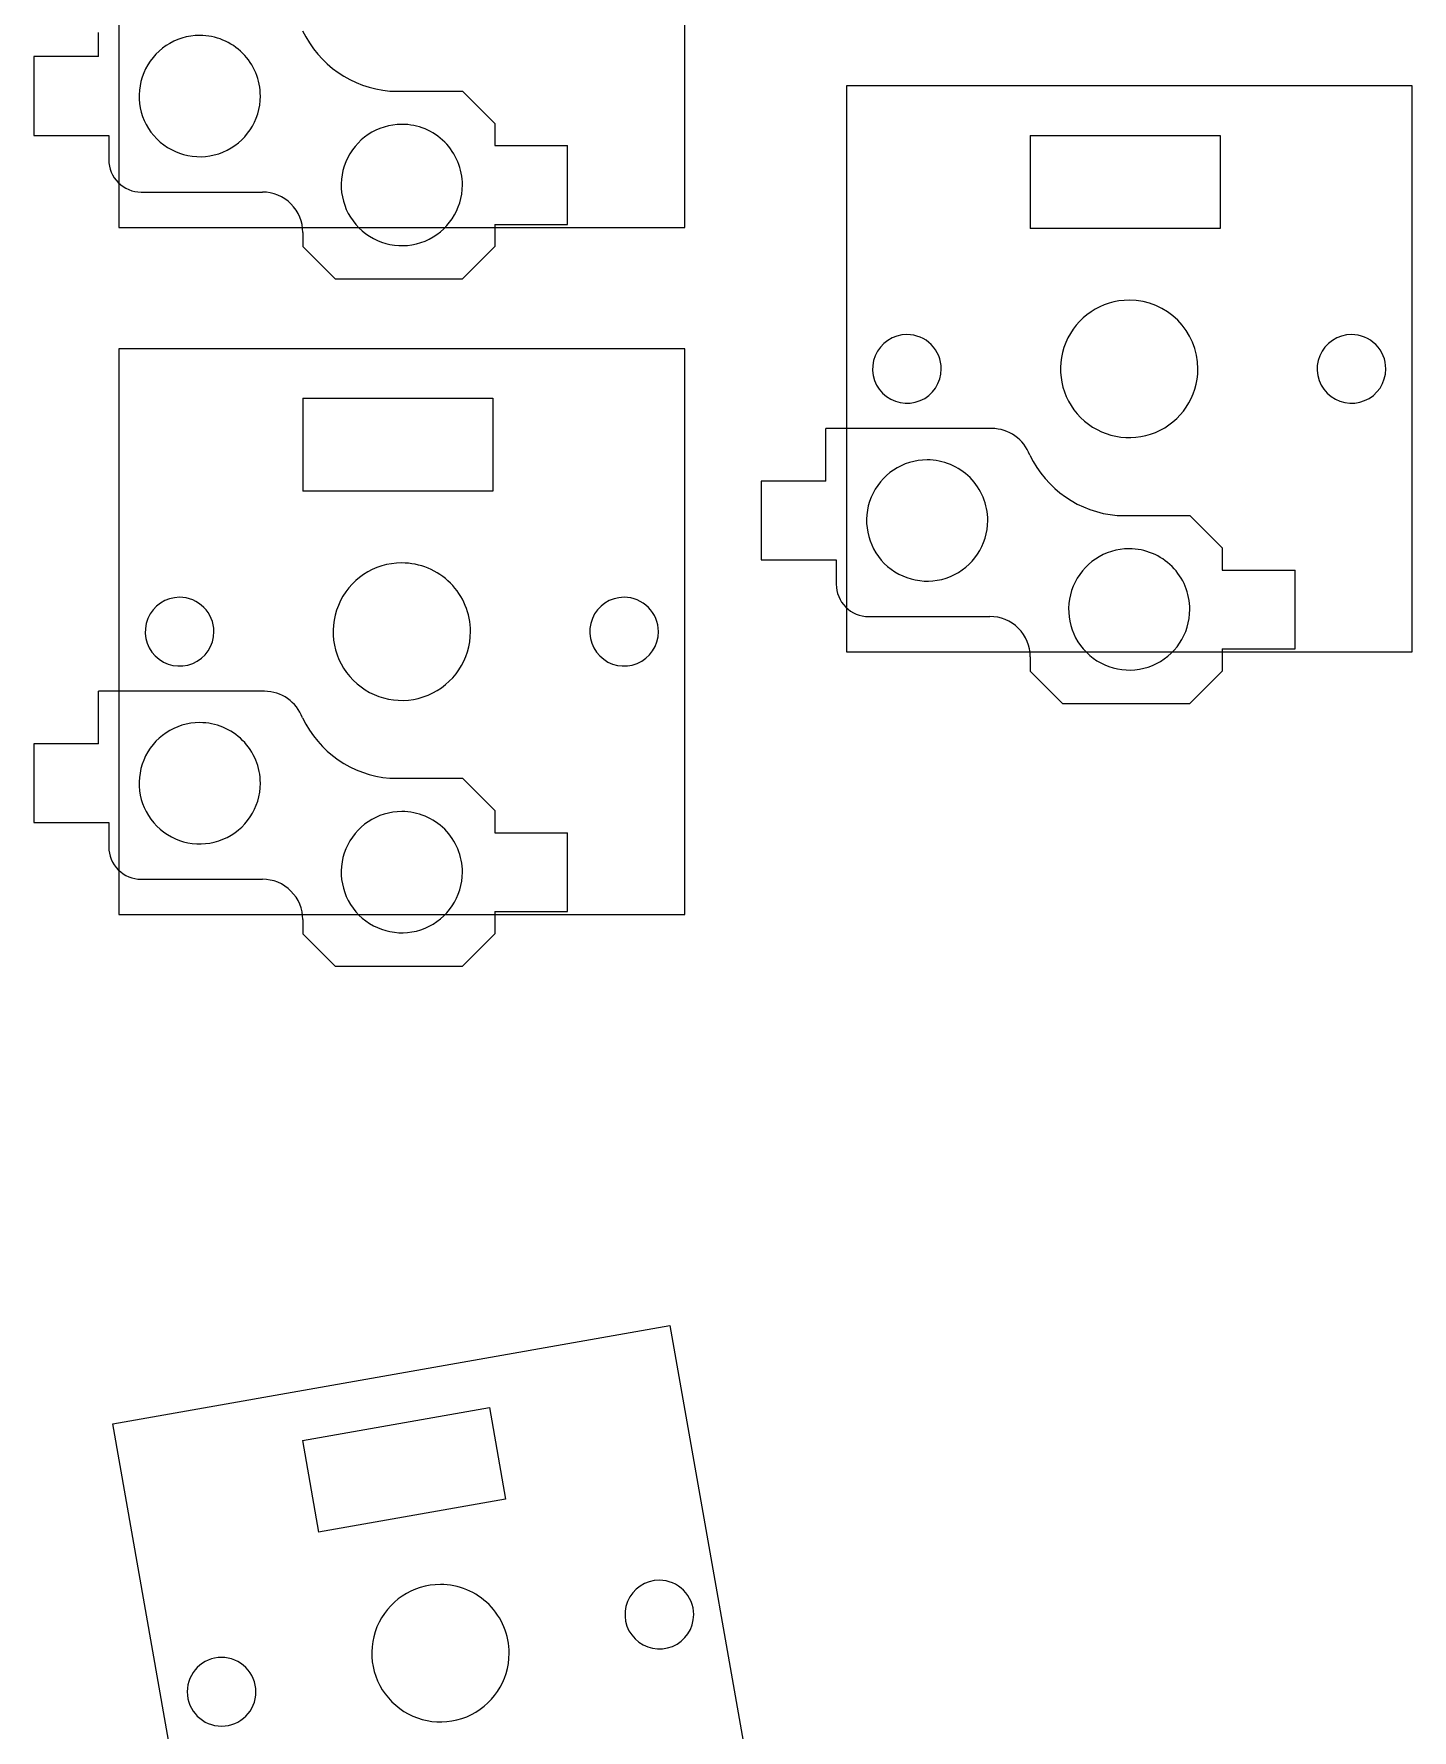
# Model space of a CAD drawing. Header units: millimetres. Extents: x 0 to 277, y 107 to 297.
# Drawn here: x 170.83 to 204.94, y 178.64 to 220.61 of the extents above; entities that cross this region are included whole.
import ezdxf

# ---------------------------------------------------------------- set-up
doc = ezdxf.new("R2010")
doc.units = ezdxf.units.MM
doc.layers.add('Layer_1', color=7, linetype='CONTINUOUS')

msp = doc.modelspace()

# ---------------------------------------------------------------- linework, layer by layer
at = {"layer": 'Layer_1', "color": 7}
for points in [[(186.9357, 229.8178), (172.9357, 229.8178), (172.9357, 215.8178), (186.9357, 215.8178)], [(174.9357, 220.567799)], [(174.9357, 220.567799)], [(174.9357, 220.567799)], [(204.9357, 219.3178), (190.9357, 219.3178), (190.9357, 205.3178), (204.9357, 205.3178)], [(179.9357, 218.367802)], [(179.9357, 218.367802)], [(179.9357, 218.367802)], [(197.9357, 214.017799)], [(197.9357, 214.017799)], [(197.9357, 214.017799)], [(192.4357, 213.167799)], [(192.4357, 213.167799)], [(192.4357, 213.167799)], [(203.4357, 213.167799)], [(203.4357, 213.167799)], [(203.4357, 213.167799)], [(186.9357, 212.8178), (172.9357, 212.8178), (172.9357, 198.8178), (186.9357, 198.8178)], [(192.9357, 210.067799)], [(192.9357, 210.067799)], [(192.9357, 210.067799)], [(197.9357, 207.8678)], [(197.9357, 207.8678)], [(197.9357, 207.8678)], [(179.9357, 207.5178)], [(179.9357, 207.5178)], [(179.9357, 207.5178)], [(174.4357, 206.6678)], [(174.4357, 206.6678)], [(174.4357, 206.6678)], [(185.4357, 206.6678)], [(185.4357, 206.6678)], [(185.4357, 206.6678)], [(174.9357, 203.5678)], [(174.9357, 203.5678)], [(174.9357, 203.5678)], [(179.9357, 201.3678)], [(179.9357, 201.3678)], [(179.9357, 201.3678)], [(189.0009, 174.8673), (175.2136, 172.4362), (172.7825, 186.2236), (186.5698, 188.6546)], [(180.8917, 182.2454)], [(180.8917, 182.2454)], [(180.8917, 182.2454)], [(186.30809, 182.3505)], [(186.30809, 182.3505)], [(186.30809, 182.3505)], [(175.47521, 180.4404)], [(175.47521, 180.4404)], [(175.47521, 180.4404)]]:
    msp.add_lwpolyline(points, close=True, dxfattribs=at)
for points in [[(172.4317, 220.0428), (172.4317, 220.6428)], [(170.8317, 220.0428), (170.8317, 218.0928), (172.6857, 218.0928)], [(172.4317, 220.0428), (170.8317, 220.0428)], [(179.6357, 219.1928), (181.4357, 219.1928)], [(182.2357, 218.3928), (181.4357, 219.1928)], [(182.2357, 218.3928), (182.2357, 217.8428), (184.0397, 217.8428)], [(172.6857, 218.0928), (172.6857, 217.4928)], [(182.2357, 215.8928), (184.0397, 215.8928), (184.0397, 217.8428)], [(195.4857, 218.0928), (195.4857, 215.7928)], [(195.4857, 218.0928), (200.1857, 218.0928), (200.1857, 215.7928), (195.4857, 215.7928)], [(173.4857, 216.6928), (176.4857, 216.6928)], [(177.4857, 215.6928), (177.4857, 215.3428)], [(182.2357, 215.8928), (182.2357, 215.3428)], [(178.2857, 214.5428), (177.4857, 215.3428)], [(181.4357, 214.5428), (182.2357, 215.3428)], [(178.2857, 214.5428), (181.4357, 214.5428)], [(177.4857, 211.5928), (177.4857, 209.2928)], [(177.4857, 211.5928), (182.1857, 211.5928), (182.1857, 209.2928), (177.4857, 209.2928)], [(190.4317, 210.1428), (190.4317, 210.8428)], [(194.5357, 210.8428), (190.4317, 210.8428)], [(190.4317, 209.5428), (190.4317, 210.1428)], [(188.8317, 209.5428), (188.8317, 207.5928), (190.6857, 207.5928)], [(190.4317, 209.5428), (188.8317, 209.5428)], [(197.6357, 208.6928), (199.4357, 208.6928)], [(200.2357, 207.8928), (199.4357, 208.6928)], [(200.2357, 207.8928), (200.2357, 207.3428), (202.0397, 207.3428)], [(190.6857, 207.5928), (190.6857, 206.9928)], [(200.2357, 205.3928), (202.0397, 205.3928), (202.0397, 207.3428)], [(191.4857, 206.1928), (194.4857, 206.1928)], [(200.2357, 205.3928), (200.2357, 204.8428)], [(195.4857, 205.1928), (195.4857, 204.8428)], [(196.2857, 204.0428), (195.4857, 204.8428)], [(199.4357, 204.0428), (200.2357, 204.8428)], [(172.4317, 203.6428), (172.4317, 204.3428)], [(176.5357, 204.3428), (172.4317, 204.3428)], [(196.2857, 204.0428), (199.4357, 204.0428)], [(172.4317, 203.0428), (172.4317, 203.6428)], [(170.8317, 203.0428), (170.8317, 201.0928), (172.6857, 201.0928)], [(172.4317, 203.0428), (170.8317, 203.0428)], [(179.6357, 202.1928), (181.4357, 202.1928)], [(182.2357, 201.3928), (181.4357, 202.1928)], [(172.6857, 201.0928), (172.6857, 200.4928)], [(182.2357, 201.3928), (182.2357, 200.8428), (184.0397, 200.8428)], [(182.2357, 198.8928), (184.0397, 198.8928), (184.0397, 200.8428)], [(173.4857, 199.6928), (176.4857, 199.6928)], [(177.4857, 198.6928), (177.4857, 198.3428)], [(182.2357, 198.8928), (182.2357, 198.3428)], [(178.2857, 197.5428), (177.4857, 198.3428)], [(181.4357, 197.5428), (182.2357, 198.3428)], [(178.2857, 197.5428), (181.4357, 197.5428)], [(177.4761, 185.8073), (182.1047, 186.6234), (182.5041, 184.3584), (177.8755, 183.5422)], [(177.4761, 185.8073), (177.8755, 183.5422)]]:
    msp.add_lwpolyline(points, dxfattribs=at)
for points in [[(174.9357, 220.567799), (174.329007, 220.567799), (173.782052, 220.202336), (173.549881, 219.641824)], [(174.9357, 220.567799), (174.329007, 220.567799), (173.782052, 220.202336), (173.549881, 219.641824)], [(174.9357, 220.567799), (174.329007, 220.567799), (173.782052, 220.202336), (173.549881, 219.641824)], [(175.99636, 220.128459), (175.715056, 220.409764), (175.333525, 220.567799), (174.9357, 220.567799)], [(175.99636, 220.128459), (175.715056, 220.409764), (175.333525, 220.567799), (174.9357, 220.567799)], [(175.99636, 220.128459), (175.715056, 220.409764), (175.333525, 220.567799), (174.9357, 220.567799)], [(177.4803, 220.6848), (177.881327, 219.838712), (178.70259, 219.270221), (179.6357, 219.1928)], [(176.4357, 219.067799), (176.4357, 219.465624), (176.277665, 219.847155), (175.99636, 220.128459)], [(176.4357, 219.067799), (176.4357, 219.465624), (176.277665, 219.847155), (175.99636, 220.128459)], [(176.4357, 219.067799), (176.4357, 219.465624), (176.277665, 219.847155), (175.99636, 220.128459)], [(173.549881, 219.641824), (173.317709, 219.081313), (173.446043, 218.436136), (173.87504, 218.007139)], [(173.549881, 219.641824), (173.317709, 219.081313), (173.446043, 218.436136), (173.87504, 218.007139)], [(173.549881, 219.641824), (173.317709, 219.081313), (173.446043, 218.436136), (173.87504, 218.007139)], [(175.509725, 217.68198), (176.070237, 217.914151), (176.4357, 218.461106), (176.4357, 219.067799)], [(175.509725, 217.68198), (176.070237, 217.914151), (176.4357, 218.461106), (176.4357, 219.067799)], [(175.509725, 217.68198), (176.070237, 217.914151), (176.4357, 218.461106), (176.4357, 219.067799)], [(179.9357, 218.367802), (179.329007, 218.367802), (178.782052, 218.002339), (178.549881, 217.441827)], [(179.9357, 218.367802), (179.329007, 218.367802), (178.782052, 218.002339), (178.549881, 217.441827)], [(179.9357, 218.367802), (179.329007, 218.367802), (178.782052, 218.002339), (178.549881, 217.441827)], [(180.99636, 217.928462), (180.715056, 218.209767), (180.333525, 218.367802), (179.9357, 218.367802)], [(180.99636, 217.928462), (180.715056, 218.209767), (180.333525, 218.367802), (179.9357, 218.367802)], [(180.99636, 217.928462), (180.715056, 218.209767), (180.333525, 218.367802), (179.9357, 218.367802)], [(173.87504, 218.007139), (174.304037, 217.578142), (174.949214, 217.449808), (175.509725, 217.68198)], [(173.87504, 218.007139), (174.304037, 217.578142), (174.949214, 217.449808), (175.509725, 217.68198)], [(173.87504, 218.007139), (174.304037, 217.578142), (174.949214, 217.449808), (175.509725, 217.68198)], [(181.4357, 216.867802), (181.4357, 217.265627), (181.277665, 217.647158), (180.99636, 217.928462)], [(181.4357, 216.867802), (181.4357, 217.265627), (181.277665, 217.647158), (180.99636, 217.928462)], [(181.4357, 216.867802), (181.4357, 217.265627), (181.277665, 217.647158), (180.99636, 217.928462)], [(172.6857, 217.4928), (172.6857, 217.280627), (172.769985, 217.077144), (172.920015, 216.927115)], [(178.549881, 217.441827), (178.317709, 216.881316), (178.446043, 216.236139), (178.87504, 215.807142)], [(178.549881, 217.441827), (178.317709, 216.881316), (178.446043, 216.236139), (178.87504, 215.807142)], [(178.549881, 217.441827), (178.317709, 216.881316), (178.446043, 216.236139), (178.87504, 215.807142)], [(172.920015, 216.927115), (173.070044, 216.777085), (173.273527, 216.6928), (173.4857, 216.6928)], [(177.192807, 216.399907), (177.00527, 216.587443), (176.750916, 216.6928), (176.4857, 216.6928)], [(180.509725, 215.481983), (181.070237, 215.714154), (181.4357, 216.261109), (181.4357, 216.867802)], [(180.509725, 215.481983), (181.070237, 215.714154), (181.4357, 216.261109), (181.4357, 216.867802)], [(180.509725, 215.481983), (181.070237, 215.714154), (181.4357, 216.261109), (181.4357, 216.867802)], [(177.4857, 215.6928), (177.4857, 215.958016), (177.380343, 216.21237), (177.192807, 216.399907)], [(178.87504, 215.807142), (179.304037, 215.378145), (179.949214, 215.249811), (180.509725, 215.481983)], [(178.87504, 215.807142), (179.304037, 215.378145), (179.949214, 215.249811), (180.509725, 215.481983)], [(178.87504, 215.807142), (179.304037, 215.378145), (179.949214, 215.249811), (180.509725, 215.481983)], [(197.9357, 214.017799), (197.248114, 214.017799), (196.628232, 213.603607), (196.365105, 212.968361)], [(197.9357, 214.017799), (197.248114, 214.017799), (196.628232, 213.603607), (196.365105, 212.968361)], [(197.9357, 214.017799), (197.248114, 214.017799), (196.628232, 213.603607), (196.365105, 212.968361)], [(199.6357, 212.317799), (199.6357, 213.256683), (198.874584, 214.017799), (197.9357, 214.017799)], [(199.6357, 212.317799), (199.6357, 213.256683), (198.874584, 214.017799), (197.9357, 214.017799)], [(199.6357, 212.317799), (199.6357, 213.256683), (198.874584, 214.017799), (197.9357, 214.017799)], [(192.4357, 213.167799), (192.091907, 213.167799), (191.781966, 212.960703), (191.650402, 212.64308)], [(192.4357, 213.167799), (192.091907, 213.167799), (191.781966, 212.960703), (191.650402, 212.64308)], [(192.4357, 213.167799), (192.091907, 213.167799), (191.781966, 212.960703), (191.650402, 212.64308)], [(193.036741, 212.91884), (192.877335, 213.078246), (192.661134, 213.167799), (192.4357, 213.167799)], [(193.036741, 212.91884), (192.877335, 213.078246), (192.661134, 213.167799), (192.4357, 213.167799)], [(193.036741, 212.91884), (192.877335, 213.078246), (192.661134, 213.167799), (192.4357, 213.167799)], [(203.4357, 213.167799), (203.091907, 213.167799), (202.781966, 212.960703), (202.650402, 212.64308)], [(203.4357, 213.167799), (203.091907, 213.167799), (202.781966, 212.960703), (202.650402, 212.64308)], [(203.4357, 213.167799), (203.091907, 213.167799), (202.781966, 212.960703), (202.650402, 212.64308)], [(204.036741, 212.91884), (203.877335, 213.078246), (203.661134, 213.167799), (203.4357, 213.167799)], [(204.036741, 212.91884), (203.877335, 213.078246), (203.661134, 213.167799), (203.4357, 213.167799)], [(204.036741, 212.91884), (203.877335, 213.078246), (203.661134, 213.167799), (203.4357, 213.167799)], [(193.2857, 212.317799), (193.2857, 212.543233), (193.196147, 212.759434), (193.036741, 212.91884)], [(193.2857, 212.317799), (193.2857, 212.543233), (193.196147, 212.759434), (193.036741, 212.91884)], [(193.2857, 212.317799), (193.2857, 212.543233), (193.196147, 212.759434), (193.036741, 212.91884)], [(196.365105, 212.968361), (196.101977, 212.333114), (196.247422, 211.601914), (196.733618, 211.115717)], [(196.365105, 212.968361), (196.101977, 212.333114), (196.247422, 211.601914), (196.733618, 211.115717)], [(196.365105, 212.968361), (196.101977, 212.333114), (196.247422, 211.601914), (196.733618, 211.115717)], [(204.2857, 212.317799), (204.2857, 212.543233), (204.196147, 212.759434), (204.036741, 212.91884)], [(204.2857, 212.317799), (204.2857, 212.543233), (204.196147, 212.759434), (204.036741, 212.91884)], [(204.2857, 212.317799), (204.2857, 212.543233), (204.196147, 212.759434), (204.036741, 212.91884)], [(191.650402, 212.64308), (191.518839, 212.325457), (191.591561, 211.959857), (191.834659, 211.716758)], [(191.650402, 212.64308), (191.518839, 212.325457), (191.591561, 211.959857), (191.834659, 211.716758)], [(191.650402, 212.64308), (191.518839, 212.325457), (191.591561, 211.959857), (191.834659, 211.716758)], [(202.650402, 212.64308), (202.518839, 212.325457), (202.591561, 211.959857), (202.834659, 211.716758)], [(202.650402, 212.64308), (202.518839, 212.325457), (202.591561, 211.959857), (202.834659, 211.716758)], [(202.650402, 212.64308), (202.518839, 212.325457), (202.591561, 211.959857), (202.834659, 211.716758)], [(192.760981, 211.532501), (193.078604, 211.664065), (193.2857, 211.974006), (193.2857, 212.317799)], [(192.760981, 211.532501), (193.078604, 211.664065), (193.2857, 211.974006), (193.2857, 212.317799)], [(192.760981, 211.532501), (193.078604, 211.664065), (193.2857, 211.974006), (193.2857, 212.317799)], [(198.586262, 210.747204), (199.221508, 211.010331), (199.6357, 211.630213), (199.6357, 212.317799)], [(198.586262, 210.747204), (199.221508, 211.010331), (199.6357, 211.630213), (199.6357, 212.317799)], [(198.586262, 210.747204), (199.221508, 211.010331), (199.6357, 211.630213), (199.6357, 212.317799)], [(203.760981, 211.532501), (204.078604, 211.664065), (204.2857, 211.974006), (204.2857, 212.317799)], [(203.760981, 211.532501), (204.078604, 211.664065), (204.2857, 211.974006), (204.2857, 212.317799)], [(203.760981, 211.532501), (204.078604, 211.664065), (204.2857, 211.974006), (204.2857, 212.317799)], [(191.834659, 211.716758), (192.077758, 211.47366), (192.443358, 211.400938), (192.760981, 211.532501)], [(191.834659, 211.716758), (192.077758, 211.47366), (192.443358, 211.400938), (192.760981, 211.532501)], [(191.834659, 211.716758), (192.077758, 211.47366), (192.443358, 211.400938), (192.760981, 211.532501)], [(202.834659, 211.716758), (203.077758, 211.47366), (203.443358, 211.400938), (203.760981, 211.532501)], [(202.834659, 211.716758), (203.077758, 211.47366), (203.443358, 211.400938), (203.760981, 211.532501)], [(202.834659, 211.716758), (203.077758, 211.47366), (203.443358, 211.400938), (203.760981, 211.532501)], [(196.733618, 211.115717), (197.219815, 210.629521), (197.951015, 210.484076), (198.586262, 210.747204)], [(196.733618, 211.115717), (197.219815, 210.629521), (197.951015, 210.484076), (198.586262, 210.747204)], [(196.733618, 211.115717), (197.219815, 210.629521), (197.951015, 210.484076), (198.586262, 210.747204)], [(195.4754, 210.1848), (195.331621, 210.579856), (194.956106, 210.8428), (194.5357, 210.8428)], [(192.9357, 210.067799), (192.329007, 210.067799), (191.782052, 209.702336), (191.549881, 209.141824)], [(192.9357, 210.067799), (192.329007, 210.067799), (191.782052, 209.702336), (191.549881, 209.141824)], [(192.9357, 210.067799), (192.329007, 210.067799), (191.782052, 209.702336), (191.549881, 209.141824)], [(193.99636, 209.628459), (193.715056, 209.909764), (193.333525, 210.067799), (192.9357, 210.067799)], [(193.99636, 209.628459), (193.715056, 209.909764), (193.333525, 210.067799), (192.9357, 210.067799)], [(193.99636, 209.628459), (193.715056, 209.909764), (193.333525, 210.067799), (192.9357, 210.067799)], [(195.4803, 210.1848), (195.881327, 209.338712), (196.70259, 208.770221), (197.6357, 208.6928)], [(194.4357, 208.567799), (194.4357, 208.965624), (194.277665, 209.347155), (193.99636, 209.628459)], [(194.4357, 208.567799), (194.4357, 208.965624), (194.277665, 209.347155), (193.99636, 209.628459)], [(194.4357, 208.567799), (194.4357, 208.965624), (194.277665, 209.347155), (193.99636, 209.628459)], [(191.549881, 209.141824), (191.317709, 208.581313), (191.446043, 207.936136), (191.87504, 207.507139)], [(191.549881, 209.141824), (191.317709, 208.581313), (191.446043, 207.936136), (191.87504, 207.507139)], [(191.549881, 209.141824), (191.317709, 208.581313), (191.446043, 207.936136), (191.87504, 207.507139)], [(193.509725, 207.18198), (194.070237, 207.414151), (194.4357, 207.961106), (194.4357, 208.567799)], [(193.509725, 207.18198), (194.070237, 207.414151), (194.4357, 207.961106), (194.4357, 208.567799)], [(193.509725, 207.18198), (194.070237, 207.414151), (194.4357, 207.961106), (194.4357, 208.567799)], [(197.9357, 207.8678), (197.329007, 207.8678), (196.782052, 207.502337), (196.549881, 206.941825)], [(197.9357, 207.8678), (197.329007, 207.8678), (196.782052, 207.502337), (196.549881, 206.941825)], [(197.9357, 207.8678), (197.329007, 207.8678), (196.782052, 207.502337), (196.549881, 206.941825)], [(198.99636, 207.42846), (198.715056, 207.709765), (198.333525, 207.8678), (197.9357, 207.8678)], [(198.99636, 207.42846), (198.715056, 207.709765), (198.333525, 207.8678), (197.9357, 207.8678)], [(198.99636, 207.42846), (198.715056, 207.709765), (198.333525, 207.8678), (197.9357, 207.8678)], [(179.9357, 207.5178), (179.248114, 207.5178), (178.628232, 207.103608), (178.365105, 206.468362)], [(179.9357, 207.5178), (179.248114, 207.5178), (178.628232, 207.103608), (178.365105, 206.468362)], [(179.9357, 207.5178), (179.248114, 207.5178), (178.628232, 207.103608), (178.365105, 206.468362)], [(181.137782, 207.019882), (180.81897, 207.338693), (180.386568, 207.5178), (179.9357, 207.5178)], [(181.137782, 207.019882), (180.81897, 207.338693), (180.386568, 207.5178), (179.9357, 207.5178)], [(181.137782, 207.019882), (180.81897, 207.338693), (180.386568, 207.5178), (179.9357, 207.5178)], [(191.87504, 207.507139), (192.304037, 207.078142), (192.949214, 206.949808), (193.509725, 207.18198)], [(191.87504, 207.507139), (192.304037, 207.078142), (192.949214, 206.949808), (193.509725, 207.18198)], [(191.87504, 207.507139), (192.304037, 207.078142), (192.949214, 206.949808), (193.509725, 207.18198)], [(199.4357, 206.3678), (199.4357, 206.765625), (199.277665, 207.147156), (198.99636, 207.42846)], [(199.4357, 206.3678), (199.4357, 206.765625), (199.277665, 207.147156), (198.99636, 207.42846)], [(199.4357, 206.3678), (199.4357, 206.765625), (199.277665, 207.147156), (198.99636, 207.42846)], [(181.6357, 205.8178), (181.6357, 206.268668), (181.456593, 206.70107), (181.137782, 207.019882)], [(181.6357, 205.8178), (181.6357, 206.268668), (181.456593, 206.70107), (181.137782, 207.019882)], [(181.6357, 205.8178), (181.6357, 206.268668), (181.456593, 206.70107), (181.137782, 207.019882)], [(190.6857, 206.9928), (190.6857, 206.780627), (190.769985, 206.577144), (190.920015, 206.427115)], [(196.549881, 206.941825), (196.317709, 206.381314), (196.446043, 205.736137), (196.87504, 205.30714)], [(196.549881, 206.941825), (196.317709, 206.381314), (196.446043, 205.736137), (196.87504, 205.30714)], [(196.549881, 206.941825), (196.317709, 206.381314), (196.446043, 205.736137), (196.87504, 205.30714)], [(174.4357, 206.6678), (174.091907, 206.6678), (173.781966, 206.460704), (173.650402, 206.143081)], [(174.4357, 206.6678), (174.091907, 206.6678), (173.781966, 206.460704), (173.650402, 206.143081)], [(174.4357, 206.6678), (174.091907, 206.6678), (173.781966, 206.460704), (173.650402, 206.143081)], [(175.036741, 206.418841), (174.877335, 206.578247), (174.661134, 206.6678), (174.4357, 206.6678)], [(175.036741, 206.418841), (174.877335, 206.578247), (174.661134, 206.6678), (174.4357, 206.6678)], [(175.036741, 206.418841), (174.877335, 206.578247), (174.661134, 206.6678), (174.4357, 206.6678)], [(178.365105, 206.468362), (178.101977, 205.833115), (178.247422, 205.101915), (178.733618, 204.615718)], [(178.365105, 206.468362), (178.101977, 205.833115), (178.247422, 205.101915), (178.733618, 204.615718)], [(178.365105, 206.468362), (178.101977, 205.833115), (178.247422, 205.101915), (178.733618, 204.615718)], [(185.4357, 206.6678), (185.091907, 206.6678), (184.781966, 206.460704), (184.650402, 206.143081)], [(185.4357, 206.6678), (185.091907, 206.6678), (184.781966, 206.460704), (184.650402, 206.143081)], [(185.4357, 206.6678), (185.091907, 206.6678), (184.781966, 206.460704), (184.650402, 206.143081)], [(186.036741, 206.418841), (185.877335, 206.578247), (185.661134, 206.6678), (185.4357, 206.6678)], [(186.036741, 206.418841), (185.877335, 206.578247), (185.661134, 206.6678), (185.4357, 206.6678)], [(186.036741, 206.418841), (185.877335, 206.578247), (185.661134, 206.6678), (185.4357, 206.6678)], [(173.650402, 206.143081), (173.518839, 205.825458), (173.591561, 205.459858), (173.834659, 205.216759)], [(173.650402, 206.143081), (173.518839, 205.825458), (173.591561, 205.459858), (173.834659, 205.216759)], [(173.650402, 206.143081), (173.518839, 205.825458), (173.591561, 205.459858), (173.834659, 205.216759)], [(175.2857, 205.8178), (175.2857, 206.043234), (175.196147, 206.259435), (175.036741, 206.418841)], [(175.2857, 205.8178), (175.2857, 206.043234), (175.196147, 206.259435), (175.036741, 206.418841)], [(175.2857, 205.8178), (175.2857, 206.043234), (175.196147, 206.259435), (175.036741, 206.418841)], [(184.650402, 206.143081), (184.518839, 205.825458), (184.591561, 205.459858), (184.834659, 205.216759)], [(184.650402, 206.143081), (184.518839, 205.825458), (184.591561, 205.459858), (184.834659, 205.216759)], [(184.650402, 206.143081), (184.518839, 205.825458), (184.591561, 205.459858), (184.834659, 205.216759)], [(186.2857, 205.8178), (186.2857, 206.043234), (186.196147, 206.259435), (186.036741, 206.418841)], [(186.2857, 205.8178), (186.2857, 206.043234), (186.196147, 206.259435), (186.036741, 206.418841)], [(186.2857, 205.8178), (186.2857, 206.043234), (186.196147, 206.259435), (186.036741, 206.418841)], [(190.920015, 206.427115), (191.070044, 206.277085), (191.273527, 206.1928), (191.4857, 206.1928)], [(195.192807, 205.899907), (195.00527, 206.087443), (194.750916, 206.1928), (194.4857, 206.1928)], [(198.509725, 204.981981), (199.070237, 205.214152), (199.4357, 205.761107), (199.4357, 206.3678)], [(198.509725, 204.981981), (199.070237, 205.214152), (199.4357, 205.761107), (199.4357, 206.3678)], [(198.509725, 204.981981), (199.070237, 205.214152), (199.4357, 205.761107), (199.4357, 206.3678)], [(174.760981, 205.032502), (175.078604, 205.164066), (175.2857, 205.474007), (175.2857, 205.8178)], [(174.760981, 205.032502), (175.078604, 205.164066), (175.2857, 205.474007), (175.2857, 205.8178)], [(174.760981, 205.032502), (175.078604, 205.164066), (175.2857, 205.474007), (175.2857, 205.8178)], [(180.586262, 204.247205), (181.221508, 204.510332), (181.6357, 205.130214), (181.6357, 205.8178)], [(180.586262, 204.247205), (181.221508, 204.510332), (181.6357, 205.130214), (181.6357, 205.8178)], [(180.586262, 204.247205), (181.221508, 204.510332), (181.6357, 205.130214), (181.6357, 205.8178)], [(185.760981, 205.032502), (186.078604, 205.164066), (186.2857, 205.474007), (186.2857, 205.8178)], [(185.760981, 205.032502), (186.078604, 205.164066), (186.2857, 205.474007), (186.2857, 205.8178)], [(185.760981, 205.032502), (186.078604, 205.164066), (186.2857, 205.474007), (186.2857, 205.8178)], [(195.4857, 205.1928), (195.4857, 205.458016), (195.380343, 205.71237), (195.192807, 205.899907)], [(173.834659, 205.216759), (174.077758, 204.973661), (174.443358, 204.900939), (174.760981, 205.032502)], [(173.834659, 205.216759), (174.077758, 204.973661), (174.443358, 204.900939), (174.760981, 205.032502)], [(173.834659, 205.216759), (174.077758, 204.973661), (174.443358, 204.900939), (174.760981, 205.032502)], [(184.834659, 205.216759), (185.077758, 204.973661), (185.443358, 204.900939), (185.760981, 205.032502)], [(184.834659, 205.216759), (185.077758, 204.973661), (185.443358, 204.900939), (185.760981, 205.032502)], [(184.834659, 205.216759), (185.077758, 204.973661), (185.443358, 204.900939), (185.760981, 205.032502)], [(196.87504, 205.30714), (197.304037, 204.878143), (197.949214, 204.749809), (198.509725, 204.981981)], [(196.87504, 205.30714), (197.304037, 204.878143), (197.949214, 204.749809), (198.509725, 204.981981)], [(196.87504, 205.30714), (197.304037, 204.878143), (197.949214, 204.749809), (198.509725, 204.981981)], [(178.733618, 204.615718), (179.219815, 204.129522), (179.951015, 203.984077), (180.586262, 204.247205)], [(178.733618, 204.615718), (179.219815, 204.129522), (179.951015, 203.984077), (180.586262, 204.247205)], [(178.733618, 204.615718), (179.219815, 204.129522), (179.951015, 203.984077), (180.586262, 204.247205)], [(177.4754, 203.6848), (177.331621, 204.079856), (176.956106, 204.3428), (176.5357, 204.3428)], [(174.9357, 203.5678), (174.329007, 203.5678), (173.782052, 203.202337), (173.549881, 202.641825)], [(174.9357, 203.5678), (174.329007, 203.5678), (173.782052, 203.202337), (173.549881, 202.641825)], [(174.9357, 203.5678), (174.329007, 203.5678), (173.782052, 203.202337), (173.549881, 202.641825)], [(175.99636, 203.12846), (175.715056, 203.409765), (175.333525, 203.5678), (174.9357, 203.5678)], [(175.99636, 203.12846), (175.715056, 203.409765), (175.333525, 203.5678), (174.9357, 203.5678)], [(175.99636, 203.12846), (175.715056, 203.409765), (175.333525, 203.5678), (174.9357, 203.5678)], [(177.4803, 203.6848), (177.881327, 202.838712), (178.70259, 202.270221), (179.6357, 202.1928)], [(176.4357, 202.0678), (176.4357, 202.465625), (176.277665, 202.847156), (175.99636, 203.12846)], [(176.4357, 202.0678), (176.4357, 202.465625), (176.277665, 202.847156), (175.99636, 203.12846)], [(176.4357, 202.0678), (176.4357, 202.465625), (176.277665, 202.847156), (175.99636, 203.12846)], [(173.549881, 202.641825), (173.317709, 202.081314), (173.446043, 201.436137), (173.87504, 201.00714)], [(173.549881, 202.641825), (173.317709, 202.081314), (173.446043, 201.436137), (173.87504, 201.00714)], [(173.549881, 202.641825), (173.317709, 202.081314), (173.446043, 201.436137), (173.87504, 201.00714)], [(175.509725, 200.681981), (176.070237, 200.914152), (176.4357, 201.461107), (176.4357, 202.0678)], [(175.509725, 200.681981), (176.070237, 200.914152), (176.4357, 201.461107), (176.4357, 202.0678)], [(175.509725, 200.681981), (176.070237, 200.914152), (176.4357, 201.461107), (176.4357, 202.0678)], [(173.87504, 201.00714), (174.304037, 200.578143), (174.949214, 200.449809), (175.509725, 200.681981)], [(173.87504, 201.00714), (174.304037, 200.578143), (174.949214, 200.449809), (175.509725, 200.681981)], [(173.87504, 201.00714), (174.304037, 200.578143), (174.949214, 200.449809), (175.509725, 200.681981)], [(179.9357, 201.3678), (179.329007, 201.3678), (178.782052, 201.002337), (178.549881, 200.441825)], [(179.9357, 201.3678), (179.329007, 201.3678), (178.782052, 201.002337), (178.549881, 200.441825)], [(179.9357, 201.3678), (179.329007, 201.3678), (178.782052, 201.002337), (178.549881, 200.441825)], [(180.99636, 200.92846), (180.715056, 201.209765), (180.333525, 201.3678), (179.9357, 201.3678)], [(180.99636, 200.92846), (180.715056, 201.209765), (180.333525, 201.3678), (179.9357, 201.3678)], [(180.99636, 200.92846), (180.715056, 201.209765), (180.333525, 201.3678), (179.9357, 201.3678)], [(181.4357, 199.8678), (181.4357, 200.265625), (181.277665, 200.647156), (180.99636, 200.92846)], [(181.4357, 199.8678), (181.4357, 200.265625), (181.277665, 200.647156), (180.99636, 200.92846)], [(181.4357, 199.8678), (181.4357, 200.265625), (181.277665, 200.647156), (180.99636, 200.92846)], [(172.6857, 200.4928), (172.6857, 200.280627), (172.769985, 200.077144), (172.920015, 199.927115)], [(178.549881, 200.441825), (178.317709, 199.881314), (178.446043, 199.236137), (178.87504, 198.80714)], [(178.549881, 200.441825), (178.317709, 199.881314), (178.446043, 199.236137), (178.87504, 198.80714)], [(178.549881, 200.441825), (178.317709, 199.881314), (178.446043, 199.236137), (178.87504, 198.80714)], [(172.920015, 199.927115), (173.070044, 199.777085), (173.273527, 199.6928), (173.4857, 199.6928)], [(180.509725, 198.481981), (181.070237, 198.714152), (181.4357, 199.261107), (181.4357, 199.8678)], [(180.509725, 198.481981), (181.070237, 198.714152), (181.4357, 199.261107), (181.4357, 199.8678)], [(180.509725, 198.481981), (181.070237, 198.714152), (181.4357, 199.261107), (181.4357, 199.8678)], [(177.192807, 199.399907), (177.00527, 199.587443), (176.750916, 199.6928), (176.4857, 199.6928)], [(177.4857, 198.6928), (177.4857, 198.958016), (177.380343, 199.21237), (177.192807, 199.399907)], [(178.87504, 198.80714), (179.304037, 198.378143), (179.949214, 198.249809), (180.509725, 198.481981)], [(178.87504, 198.80714), (179.304037, 198.378143), (179.949214, 198.249809), (180.509725, 198.481981)], [(178.87504, 198.80714), (179.304037, 198.378143), (179.949214, 198.249809), (180.509725, 198.481981)], [(180.8917, 182.2454), (180.204114, 182.2454), (179.584232, 181.831208), (179.321105, 181.195962)], [(180.8917, 182.2454), (180.204114, 182.2454), (179.584232, 181.831208), (179.321105, 181.195962)], [(180.8917, 182.2454), (180.204114, 182.2454), (179.584232, 181.831208), (179.321105, 181.195962)], [(182.093782, 181.747482), (181.77497, 182.066293), (181.342568, 182.2454), (180.8917, 182.2454)], [(182.093782, 181.747482), (181.77497, 182.066293), (181.342568, 182.2454), (180.8917, 182.2454)], [(182.093782, 181.747482), (181.77497, 182.066293), (181.342568, 182.2454), (180.8917, 182.2454)], [(186.30809, 182.3505), (185.964297, 182.3505), (185.654356, 182.143404), (185.522792, 181.825781)], [(186.30809, 182.3505), (185.964297, 182.3505), (185.654356, 182.143404), (185.522792, 181.825781)], [(186.30809, 182.3505), (185.964297, 182.3505), (185.654356, 182.143404), (185.522792, 181.825781)], [(186.909131, 182.101541), (186.749725, 182.260947), (186.533524, 182.3505), (186.30809, 182.3505)], [(186.909131, 182.101541), (186.749725, 182.260947), (186.533524, 182.3505), (186.30809, 182.3505)], [(186.909131, 182.101541), (186.749725, 182.260947), (186.533524, 182.3505), (186.30809, 182.3505)], [(182.5917, 180.5454), (182.5917, 180.996268), (182.412593, 181.42867), (182.093782, 181.747482)], [(182.5917, 180.5454), (182.5917, 180.996268), (182.412593, 181.42867), (182.093782, 181.747482)], [(182.5917, 180.5454), (182.5917, 180.996268), (182.412593, 181.42867), (182.093782, 181.747482)], [(185.522792, 181.825781), (185.391229, 181.508158), (185.463951, 181.142558), (185.707049, 180.899459)], [(185.522792, 181.825781), (185.391229, 181.508158), (185.463951, 181.142558), (185.707049, 180.899459)], [(185.522792, 181.825781), (185.391229, 181.508158), (185.463951, 181.142558), (185.707049, 180.899459)], [(187.15809, 181.5005), (187.15809, 181.725934), (187.068537, 181.942135), (186.909131, 182.101541)], [(187.15809, 181.5005), (187.15809, 181.725934), (187.068537, 181.942135), (186.909131, 182.101541)], [(187.15809, 181.5005), (187.15809, 181.725934), (187.068537, 181.942135), (186.909131, 182.101541)], [(186.633371, 180.715202), (186.950994, 180.846766), (187.15809, 181.156707), (187.15809, 181.5005)], [(186.633371, 180.715202), (186.950994, 180.846766), (187.15809, 181.156707), (187.15809, 181.5005)], [(186.633371, 180.715202), (186.950994, 180.846766), (187.15809, 181.156707), (187.15809, 181.5005)], [(179.321105, 181.195962), (179.057977, 180.560715), (179.203422, 179.829515), (179.689618, 179.343318)], [(179.321105, 181.195962), (179.057977, 180.560715), (179.203422, 179.829515), (179.689618, 179.343318)], [(179.321105, 181.195962), (179.057977, 180.560715), (179.203422, 179.829515), (179.689618, 179.343318)], [(185.707049, 180.899459), (185.950148, 180.656361), (186.315748, 180.583639), (186.633371, 180.715202)], [(185.707049, 180.899459), (185.950148, 180.656361), (186.315748, 180.583639), (186.633371, 180.715202)], [(185.707049, 180.899459), (185.950148, 180.656361), (186.315748, 180.583639), (186.633371, 180.715202)], [(175.47521, 180.4404), (175.005768, 180.4404), (174.62521, 180.059842), (174.62521, 179.5904)], [(175.47521, 180.4404), (175.005768, 180.4404), (174.62521, 180.059842), (174.62521, 179.5904)], [(175.47521, 180.4404), (175.005768, 180.4404), (174.62521, 180.059842), (174.62521, 179.5904)], [(176.076251, 180.191441), (175.916845, 180.350847), (175.700644, 180.4404), (175.47521, 180.4404)], [(176.076251, 180.191441), (175.916845, 180.350847), (175.700644, 180.4404), (175.47521, 180.4404)], [(176.076251, 180.191441), (175.916845, 180.350847), (175.700644, 180.4404), (175.47521, 180.4404)], [(181.542262, 178.974805), (182.177508, 179.237932), (182.5917, 179.857814), (182.5917, 180.5454)], [(181.542262, 178.974805), (182.177508, 179.237932), (182.5917, 179.857814), (182.5917, 180.5454)], [(181.542262, 178.974805), (182.177508, 179.237932), (182.5917, 179.857814), (182.5917, 180.5454)], [(176.32521, 179.5904), (176.32521, 179.815834), (176.235657, 180.032035), (176.076251, 180.191441)], [(176.32521, 179.5904), (176.32521, 179.815834), (176.235657, 180.032035), (176.076251, 180.191441)], [(176.32521, 179.5904), (176.32521, 179.815834), (176.235657, 180.032035), (176.076251, 180.191441)], [(174.62521, 179.5904), (174.62521, 179.120958), (175.005768, 178.7404), (175.47521, 178.7404)], [(174.62521, 179.5904), (174.62521, 179.120958), (175.005768, 178.7404), (175.47521, 178.7404)], [(174.62521, 179.5904), (174.62521, 179.120958), (175.005768, 178.7404), (175.47521, 178.7404)], [(175.47521, 178.7404), (175.944652, 178.7404), (176.32521, 179.120958), (176.32521, 179.5904)], [(175.47521, 178.7404), (175.944652, 178.7404), (176.32521, 179.120958), (176.32521, 179.5904)], [(175.47521, 178.7404), (175.944652, 178.7404), (176.32521, 179.120958), (176.32521, 179.5904)], [(179.689618, 179.343318), (180.175815, 178.857122), (180.907015, 178.711677), (181.542262, 178.974805)], [(179.689618, 179.343318), (180.175815, 178.857122), (180.907015, 178.711677), (181.542262, 178.974805)], [(179.689618, 179.343318), (180.175815, 178.857122), (180.907015, 178.711677), (181.542262, 178.974805)]]:
    msp.add_open_spline(points, degree=3, dxfattribs=at)

doc.saveas('drawing.dxf')
